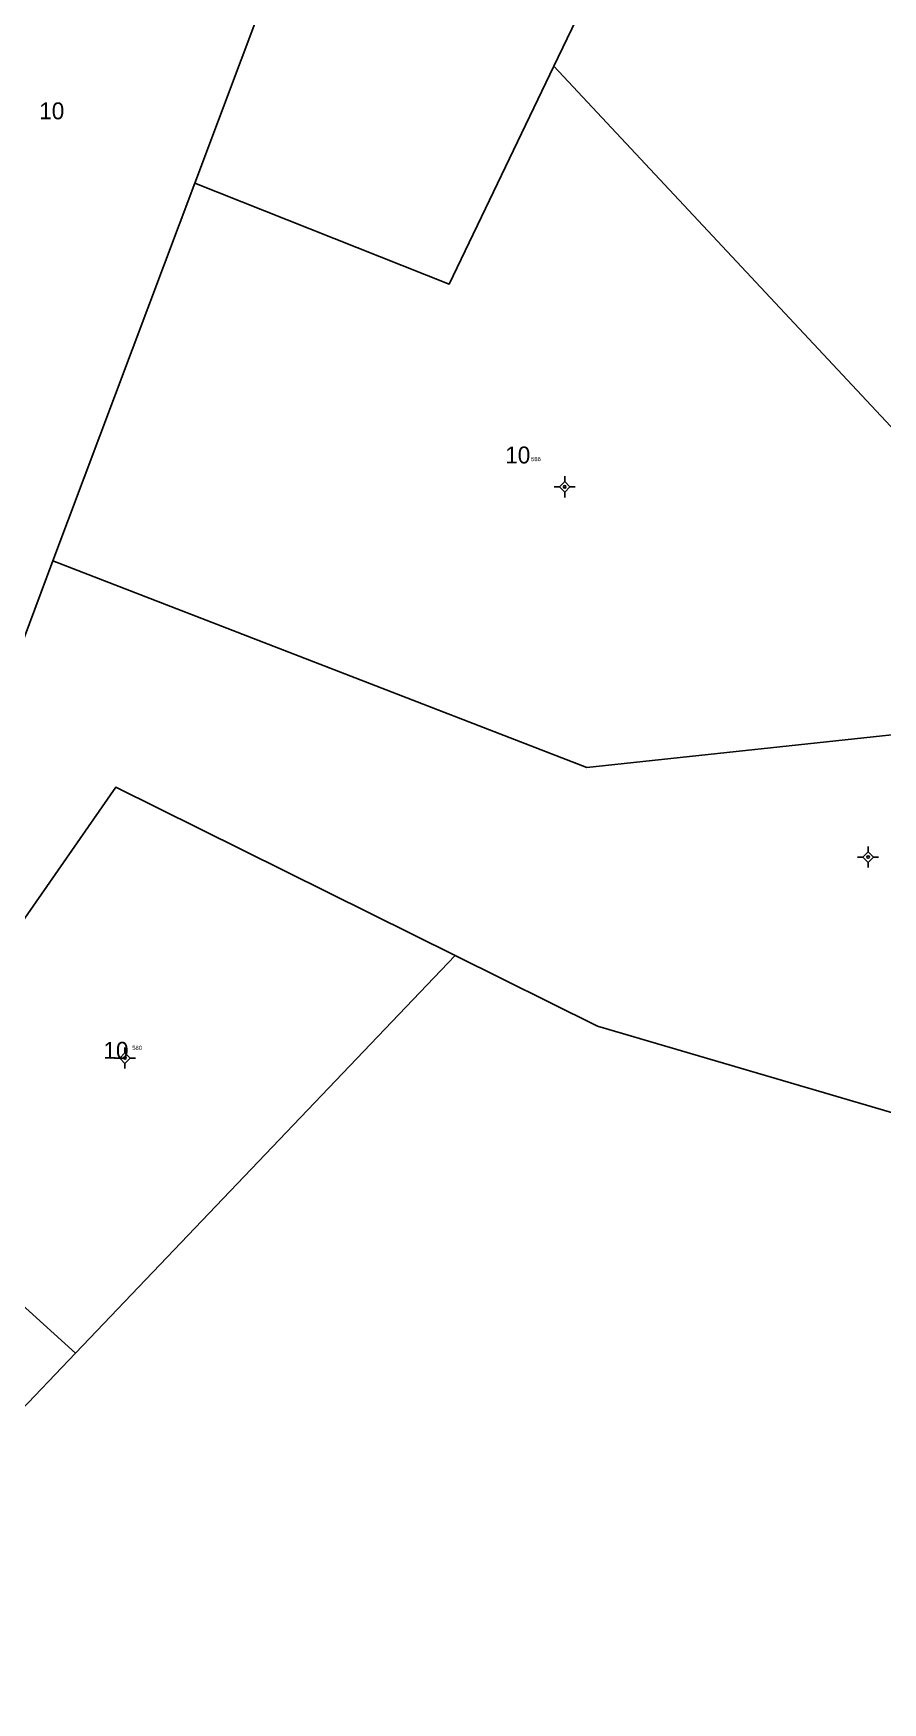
# Model space of a CAD drawing. Extents: x 530124 to 551589, y 1839482 to 1845671.
# Drawn here: x 551123.8 to 551224.5, y 1839879.6 to 1840077.5 of the extents above; entities that cross this region are included whole.
import ezdxf

# ---------------------------------------------------------------- set-up
doc = ezdxf.new("R2010")
doc.units = 0
for name, color, linetype in [('Level 10', 7, 'Continuous'), ('Level 11', 7, 'Continuous'), ('Level 14', 7, 'Continuous'), ('Level 6', 7, 'Continuous')]:
    doc.layers.add(name, color=color, linetype=linetype)

msp = doc.modelspace()

# ---------------------------------------------------------------- linework, layer by layer
at = {"layer": 'Level 10'}
for p, q in [((551142.97, 1840059.72), (551155.66, 1840093.53)), ((551185.53, 1840073.57), (551261.72, 1839992.09)), ((551126.15, 1840014.94), (551142.97, 1840059.72)), ((551119.82, 1839998.1), (551126.15, 1840014.94)), ((551128.83, 1839921.05), (551173.84, 1839968.17)), ((551101.27, 1839945.8), (551128.83, 1839921.05))]:
    msp.add_line(p, q, dxfattribs=at)
for points in [[(551185.53, 1840073.57), (551200.34, 1840104.37), (551238.69, 1840134.39)], [(551142.97, 1840059.72), (551173.11, 1840047.73), (551185.53, 1840073.57)], [(551173.84, 1839968.17), (551190.7, 1839959.81), (551269.13, 1839936.75), (551308.18, 1840001.41), (551278.26, 1840025.89)], [(551126.15, 1840014.94), (551189.44, 1839990.47), (551230.01, 1839994.79), (551261.72, 1839992.09)], [(551122.18, 1839971.7), (551133.6, 1839988.11), (551173.84, 1839968.17)], [(551087.59, 1839846.66), (551114.32, 1839905.86), (551128.83, 1839921.05)]]:
    msp.add_lwpolyline(points, dxfattribs=at)
at = {"layer": 'Level 11'}
for p, q in [((551186.81, 1840024.35), (551186.19, 1840023.72)), ((551186.81, 1840024.97), (551186.81, 1840024.35)), ((551187.44, 1840023.72), (551186.81, 1840024.35)), ((551186.19, 1840023.72), (551185.56, 1840023.72)), ((551186.19, 1840023.72), (551186.81, 1840023.1)), ((551186.81, 1840023.1), (551187.44, 1840023.72)), ((551186.81, 1840023.1), (551186.81, 1840022.47)), ((551188.06, 1840023.72), (551187.44, 1840023.72)), ((551222.78, 1839981.09), (551222.78, 1839980.46)), ((551222.16, 1839979.84), (551221.53, 1839979.84)), ((551222.78, 1839980.46), (551222.16, 1839979.84)), ((551222.16, 1839979.84), (551222.78, 1839979.21)), ((551223.41, 1839979.84), (551222.78, 1839980.46)), ((551222.78, 1839979.21), (551223.41, 1839979.84)), ((551222.78, 1839979.21), (551222.78, 1839978.59)), ((551224.03, 1839979.84), (551223.41, 1839979.84)), ((551134.69, 1839957.27), (551134.69, 1839956.64)), ((551134.07, 1839956.02), (551133.44, 1839956.02)), ((551134.69, 1839956.64), (551134.07, 1839956.02)), ((551134.07, 1839956.02), (551134.69, 1839955.39)), ((551135.32, 1839956.02), (551134.69, 1839956.64)), ((551134.69, 1839955.39), (551135.32, 1839956.02)), ((551134.69, 1839955.39), (551134.69, 1839954.77)), ((551135.94, 1839956.02), (551135.32, 1839956.02))]:
    msp.add_line(p, q, dxfattribs=at)
for centre in [(551186.81, 1840023.72), (551222.78, 1839979.84), (551134.69, 1839956.02)]:
    msp.add_circle(centre, 0.15, dxfattribs=at)

# ---------------------------------------------------------------- texts
at = {"layer": 'Level 14'}
for p in [(551124.52, 1840067.29), (551179.76, 1840026.5), (551132.13, 1839955.93)]:
    msp.add_text('10', height=2, dxfattribs=at).set_placement(p)
at = {"layer": 'Level 6'}
for s, p in [('586', (551182.83, 1840026.77)), ('580', (551135.55, 1839956.97))]:
    msp.add_text(s, height=0.5, dxfattribs=at).set_placement(p)

doc.saveas('drawing.dxf')
